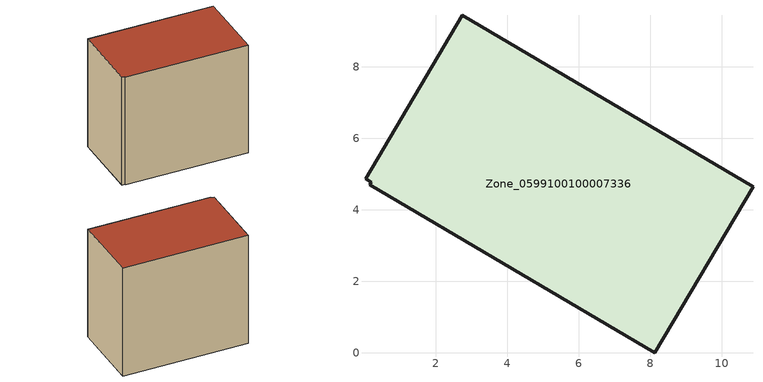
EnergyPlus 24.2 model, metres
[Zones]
Zone_0599100100007336
 floor ground (C_G): 0.04,4.87 2.74,9.44 10.87,4.65 8.13,0 0.16,4.7 0.2,4.77 z1.47
 wall outside (C_F): 10.87,4.65 2.74,9.44 0.04,4.87 0.2,4.77 0.16,4.7 8.13,0 10.87,4.65 z1.47:10.12
 roof outside (C_R): 2.74,9.44 0.04,4.87 0.2,4.77 0.16,4.7 8.13,0 10.87,4.65 z10.12
[BUILDING]
Pand.0599100100007336: North Axis=0; Terrain=City; Loads Convergence Tolerance Value=0.04; Temperature Convergence Tolerance Value=0.4; Solar Distribution=FullExterior; Maximum Number of Warmup Days=25; Minimum Number of Warmup Days=1
[Site:Location]
Rotterdam.The.Hague.AP_ZH_NLD Design_Conditions: Latitude=51.96; Longitude=4.45; Time Zone=1; Elevation=-4.5
[SITE:GROUNDTEMPERATURE:BUILDINGSURFACE]
18, 18, 18, 18, 18, 18, 18, 18, 18, 18, 18, 18
[MATERIAL] Thermal Absorptance=0.9; Solar Absorptance=0.7; Visible Absorptance=0.7
Name | Roughness | Thickness | Conductivity | Density | Specific Heat
G.TI.2006-2014 | MediumSmooth | 0.15 | 0.06 | 540 | 1210
F.TI.2006-2014 | Rough | 0.3 | 0.12 | 1920 | 840
R.TI.2006-2014 | MediumRough | 0.2 | 0.08 | 1500 | 1000
[CONSTRUCTION]
C_G: G.TI.2006-2014
C_F: F.TI.2006-2014
C_R: R.TI.2006-2014
[ZONE]
Zone_0599100100007336: Type=1; Multiplier=1; Ceiling Height=Autocalculate; Volume=Autocalculate; Floor Area=autocalculate; Part of Total Floor Area=Yes
[ZONEINFILTRATION:DESIGNFLOWRATE]
Infil_Zone_0599100100007336: Zone or ZoneList or Space or SpaceList=Zone_0599100100007336; Schedule=AlwaysOn; Design Flow Rate Calculation Method=Flow/Area; Flow Rate per Floor Area=0.0015; Constant Term Coefficient=1; Temperature Term Coefficient=0; Velocity Term Coefficient=0; Velocity Squared Term Coefficient=0
[HVACTEMPLATE:ZONE:IDEALLOADSAIRSYSTEM]
Zone_0599100100007336: Maximum Heating Supply Air Temperature=50; Minimum Cooling Supply Air Temperature=13; Maximum Heating Supply Air Humidity Ratio=0.0156; Minimum Cooling Supply Air Humidity Ratio=0.0077; Heating Limit=NoLimit; Cooling Limit=NoLimit; Dehumidification Control Type=ConstantSensibleHeatRatio; Cooling Sensible Heat Ratio=0.7; Dehumidification Setpoint=60; Humidification Control Type=None; Humidification Setpoint=30; Outdoor Air Method=None; Outdoor Air Flow Rate per Person=0.00944; Outdoor Air Flow Rate per Zone Floor Area=0; Outdoor Air Flow Rate per Zone=0; Demand Controlled Ventilation Type=None; Outdoor Air Economizer Type=NoEconomizer; Heat Recovery Type=None; Sensible Heat Recovery Effectiveness=0.7; Latent Heat Recovery Effectiveness=0.65
[ZONECONTROL:THERMOSTAT]
ThermostatControl_Zone_0599100100007336: Zone or ZoneList=Zone_0599100100007336; Control Type Schedule=DualSetpointControlType; Control 1=Thermostat_Zone_0599100100007336; Temperature Difference Between Cutout And Setpoint=0
[THERMOSTATSETPOINT:DUALSETPOINT]
Thermostat_Zone_0599100100007336: Heating Setpoint Temperature Schedule=HeatingSetpoint_Zone_0599100100007336; Cooling Setpoint Temperature Schedule=CoolingSetpoint_Zone_0599100100007336
[SCHEDULE:COMPACT]
HeatingSetpoint_Zone_0599100100007336: Through: 12/31, For: AllDays, Until: 24:00, 21
CoolingSetpoint_Zone_0599100100007336: Through: 12/31, For: AllDays, Until: 24:00, 24
DualSetpointControlType: Through: 12/31, For: AllDays, Until: 24:00, 4
AlwaysOn: Through: 12/31, For: AllDays, Until: 24:00, 1
